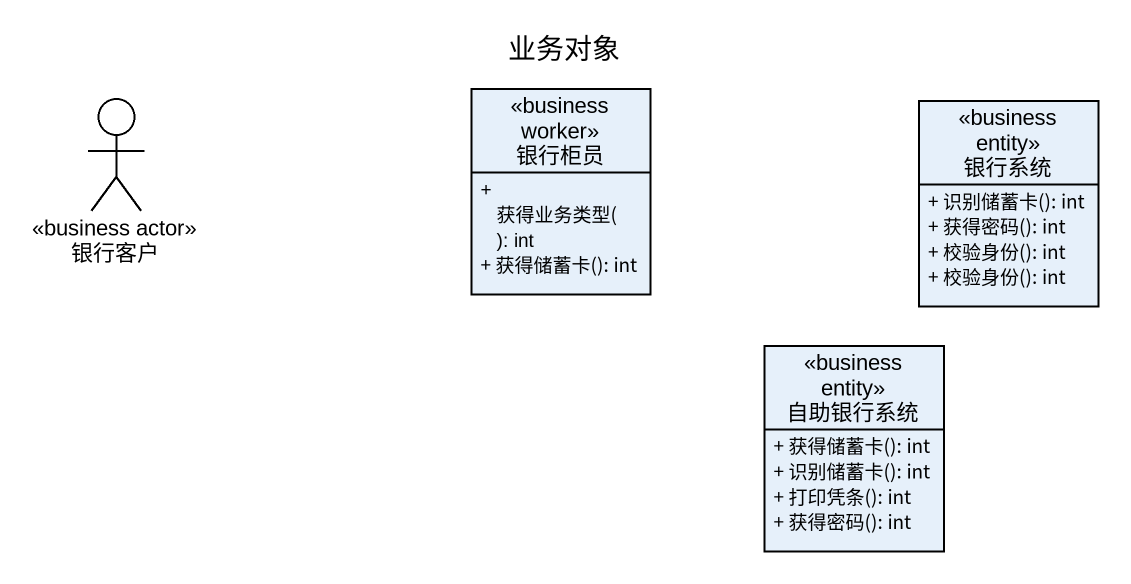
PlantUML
@startuml
title 业务对象
allowmixing
hide circle
hide empty members
skinparam classAttributeIconSize 0
actor 银行客户 <<business actor>>
class 银行柜员 <<business worker>> {
  + 获得业务类型(): int
  + 获得储蓄卡(): int
}
class 银行系统 <<business entity>> {
  + 识别储蓄卡(): int
  + 获得密码(): int
  + 校验身份(): int
  + 校验身份(): int
}
class 自助银行系统 <<business entity>> {
  + 获得储蓄卡(): int
  + 识别储蓄卡(): int
  + 打印凭条(): int
  + 获得密码(): int
}
@enduml
